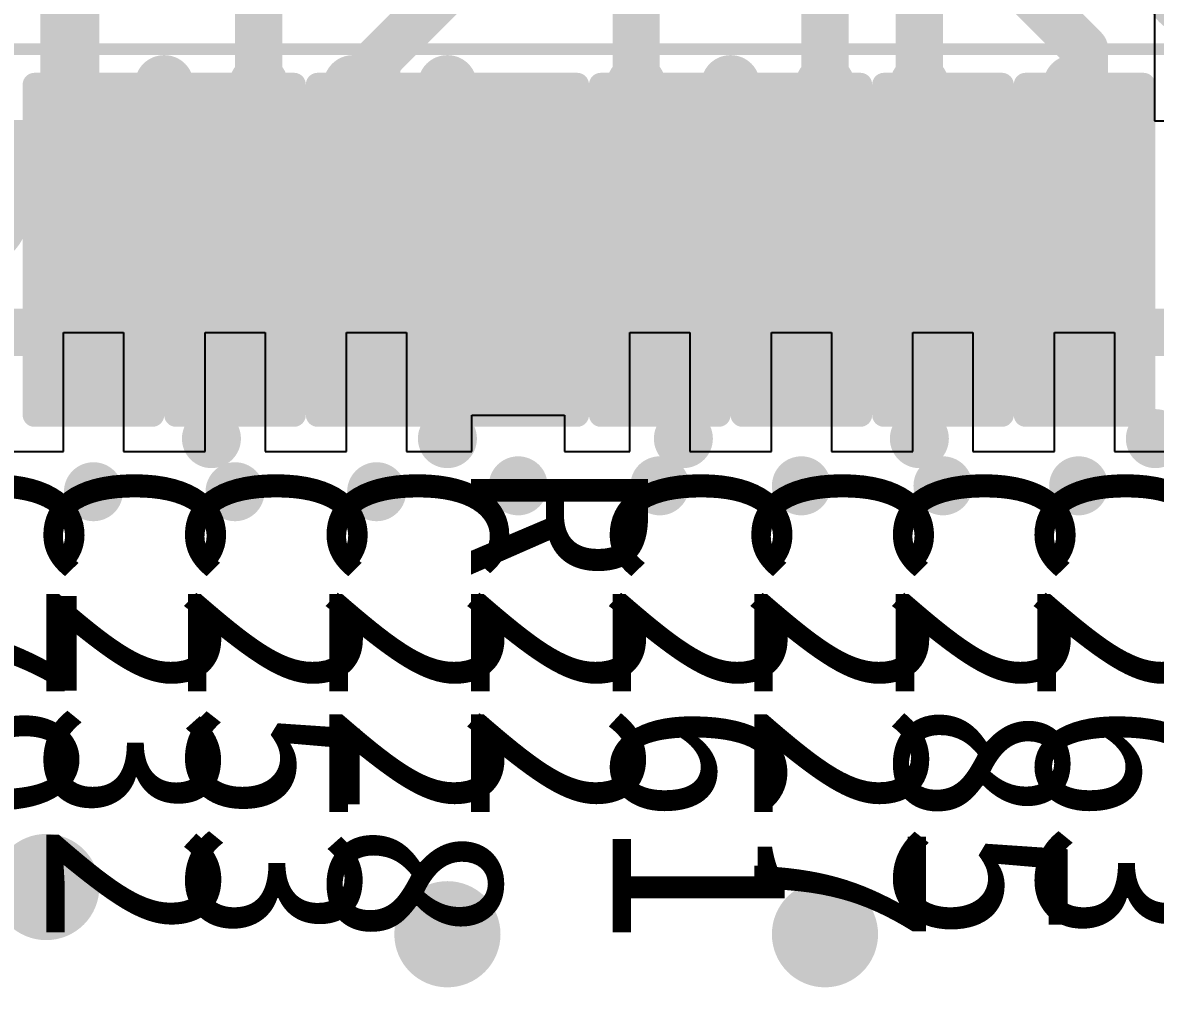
# Model space of a CAD drawing. Header units: millimetres. Extents: x 15 to 120, y 22 to 104.
# Drawn here: x 57.2 to 62, y 48.775 to 52.862 of the extents above; entities that cross this region are included whole.
import ezdxf

# ---------------------------------------------------------------- set-up
doc = ezdxf.new("R2010")
doc.units = ezdxf.units.MM
for name, color, linetype in [('BottomLayer', 5, 'Continuous'), ('Mechanical13', 56, 'Continuous'), ('Mechanical15', 56, 'Continuous'), ('MultiLayer', 9, 'Continuous'), ('TopLayer', 1, 'Continuous'), ('TopOverlay', 2, 'Continuous'), ('TopPaste', 8, 'Continuous'), ('TopSolder', 216, 'Continuous')]:
    doc.layers.add(name, color=color, linetype=linetype)

msp = doc.modelspace()

# ---------------------------------------------------------------- linework, layer by layer
at = {"layer": 'BottomLayer'}
for p, q in [((61.99599996, 53.04600008), (61.99599996, 52.44600128)), ((61.99599996, 52.44600128), (62.57299905999999, 52.44600128))]:
    msp.add_line(p, q, dxfattribs=at)
at = {"layer": 'BottomLayer', "const_width": 0.12499848}
for points in [[(57.93750413999999, 51.09999939999999, 1), (58.06250262, 51.09999939999999, 1)], [(58.93750468, 51.09999939999999, 1), (59.06250316, 51.09999939999999, 1)], [(59.93750267999999, 51.09999939999999, 1), (60.06250116, 51.09999939999999, 1)], [(60.93750322, 51.09999939999999, 1), (61.0625017, 51.09999939999999, 1)], [(61.93750121999999, 51.09999939999999, 1), (62.0624997, 51.09999939999999, 1)]]:
    msp.add_lwpolyline(points, format="xyb", close=True, dxfattribs=at)
at = {"layer": 'Mechanical13', "const_width": 0.0999998}
for points in [[(57.33500852, 52.2150086), (57.6650104, 52.2150086)], [(57.33500852, 51.58500986), (57.33500852, 52.2150086)], [(57.6650104, 51.58500986), (57.6650104, 52.2150086)], [(57.93500732, 52.2150086), (58.26500919999999, 52.2150086)], [(57.93500732, 51.58500986), (57.93500732, 52.2150086)], [(58.26500919999999, 51.58500986), (58.26500919999999, 52.2150086)], [(58.53500612, 52.2150086), (58.865008, 52.2150086)], [(58.53500612, 51.58500986), (58.53500612, 52.2150086)], [(58.865008, 51.58500986), (58.865008, 52.2150086)], [(59.13499984, 52.21503146), (59.46499664, 52.21503146)], [(59.13499984, 51.58500986), (59.13499984, 52.21503146)], [(59.46499664, 51.58500986), (59.46499664, 52.21503146)], [(59.73500626, 52.2150086), (60.06500814, 52.2150086)], [(59.73500626, 51.58500986), (59.73500626, 52.2150086)], [(60.06500814, 51.58500986), (60.06500814, 52.2150086)], [(60.3350076, 52.2150086), (60.66500947999999, 52.2150086)], [(60.3350076, 51.58500986), (60.3350076, 52.2150086)], [(60.66500947999999, 51.58500986), (60.66500947999999, 52.2150086)], [(60.9350064, 52.2150086), (61.26500828, 52.2150086)], [(60.9350064, 51.58500986), (60.9350064, 52.2150086)], [(61.26500828, 51.58500986), (61.26500828, 52.2150086)], [(61.53500774, 52.2150086), (61.86500962, 52.2150086)], [(61.53500774, 51.58500986), (61.53500774, 52.2150086)], [(61.86500962, 51.58500986), (61.86500962, 52.2150086)], [(57.33500852, 51.58500986), (57.6650104, 51.58500986)], [(57.93500732, 51.58500986), (58.26500919999999, 51.58500986)], [(58.53500612, 51.58500986), (58.865008, 51.58500986)], [(59.13499984, 51.58500986), (59.46499664, 51.58500986)], [(59.73500626, 51.58500986), (60.06500814, 51.58500986)], [(60.3350076, 51.58500986), (60.66500947999999, 51.58500986)], [(60.9350064, 51.58500986), (61.26500828, 51.58500986)], [(61.53500774, 51.58500986), (61.86500962, 51.58500986)]]:
    msp.add_lwpolyline(points, dxfattribs=at)
at = {"layer": 'Mechanical13', "const_width": 0.0499999}
for points in [[(57.31000984, 52.2150086, 1), (57.3600072, 52.2150086, 1)], [(57.31000984, 52.2150086, 1), (57.3600072, 52.2150086, 1)], [(57.64001172, 52.2150086, 1), (57.69000908, 52.2150086, 1)], [(57.64001172, 52.2150086, 1), (57.69000908, 52.2150086, 1)], [(57.91000863999999, 52.2150086, 1), (57.960006, 52.2150086, 1)], [(57.91000863999999, 52.2150086, 1), (57.960006, 52.2150086, 1)], [(58.24001052, 52.2150086, 1), (58.29000788, 52.2150086, 1)], [(58.24001052, 52.2150086, 1), (58.29000788, 52.2150086, 1)], [(58.51000744, 52.2150086, 1), (58.56000479999999, 52.2150086, 1)], [(58.51000744, 52.2150086, 1), (58.56000479999999, 52.2150086, 1)], [(58.84000932, 52.2150086, 1), (58.89000668, 52.2150086, 1)], [(58.84000932, 52.2150086, 1), (58.89000668, 52.2150086, 1)], [(59.11000116, 52.21503146, 1), (59.15999851999999, 52.21503146, 1)], [(59.11000116, 52.21503146, 1), (59.15999851999999, 52.21503146, 1)], [(59.43999796, 52.21503146, 1), (59.48999532, 52.21503146, 1)], [(59.43999796, 52.21503146, 1), (59.48999532, 52.21503146, 1)], [(59.71000758, 52.2150086, 1), (59.76000493999999, 52.2150086, 1)], [(59.71000758, 52.2150086, 1), (59.76000493999999, 52.2150086, 1)], [(60.04000945999999, 52.2150086, 1), (60.09000682, 52.2150086, 1)], [(60.04000945999999, 52.2150086, 1), (60.09000682, 52.2150086, 1)], [(60.31000891999999, 52.2150086, 1), (60.36000627999999, 52.2150086, 1)], [(60.31000891999999, 52.2150086, 1), (60.36000627999999, 52.2150086, 1)], [(60.6400108, 52.2150086, 1), (60.69000816, 52.2150086, 1)], [(60.6400108, 52.2150086, 1), (60.69000816, 52.2150086, 1)], [(60.91000772, 52.2150086, 1), (60.96000507999999, 52.2150086, 1)], [(60.91000772, 52.2150086, 1), (60.96000507999999, 52.2150086, 1)], [(61.24000959999999, 52.2150086, 1), (61.29000696, 52.2150086, 1)], [(61.24000959999999, 52.2150086, 1), (61.29000696, 52.2150086, 1)], [(61.51000905999999, 52.2150086, 1), (61.56000641999999, 52.2150086, 1)], [(61.51000905999999, 52.2150086, 1), (61.56000641999999, 52.2150086, 1)], [(61.84001094, 52.2150086, 1), (61.8900083, 52.2150086, 1)], [(61.84001094, 52.2150086, 1), (61.8900083, 52.2150086, 1)], [(57.31000984, 51.58500986, 1), (57.3600072, 51.58500986, 1)], [(57.31000984, 51.58500986, 1), (57.3600072, 51.58500986, 1)], [(57.64001172, 51.58500986, 1), (57.69000908, 51.58500986, 1)], [(57.64001172, 51.58500986, 1), (57.69000908, 51.58500986, 1)], [(57.91000863999999, 51.58500986, 1), (57.960006, 51.58500986, 1)], [(57.91000863999999, 51.58500986, 1), (57.960006, 51.58500986, 1)], [(58.24001052, 51.58500986, 1), (58.29000788, 51.58500986, 1)], [(58.24001052, 51.58500986, 1), (58.29000788, 51.58500986, 1)], [(58.51000744, 51.58500986, 1), (58.56000479999999, 51.58500986, 1)], [(58.51000744, 51.58500986, 1), (58.56000479999999, 51.58500986, 1)], [(58.84000932, 51.58500986, 1), (58.89000668, 51.58500986, 1)], [(58.84000932, 51.58500986, 1), (58.89000668, 51.58500986, 1)], [(59.11000116, 51.58500986, 1), (59.15999851999999, 51.58500986, 1)], [(59.11000116, 51.58500986, 1), (59.15999851999999, 51.58500986, 1)], [(59.43999796, 51.58500986, 1), (59.48999532, 51.58500986, 1)], [(59.43999796, 51.58500986, 1), (59.48999532, 51.58500986, 1)], [(59.71000758, 51.58500986, 1), (59.76000493999999, 51.58500986, 1)], [(59.71000758, 51.58500986, 1), (59.76000493999999, 51.58500986, 1)], [(60.04000945999999, 51.58500986, 1), (60.09000682, 51.58500986, 1)], [(60.04000945999999, 51.58500986, 1), (60.09000682, 51.58500986, 1)], [(60.31000891999999, 51.58500986, 1), (60.36000627999999, 51.58500986, 1)], [(60.31000891999999, 51.58500986, 1), (60.36000627999999, 51.58500986, 1)], [(60.6400108, 51.58500986, 1), (60.69000816, 51.58500986, 1)], [(60.6400108, 51.58500986, 1), (60.69000816, 51.58500986, 1)], [(60.91000772, 51.58500986, 1), (60.96000507999999, 51.58500986, 1)], [(60.91000772, 51.58500986, 1), (60.96000507999999, 51.58500986, 1)], [(61.24000959999999, 51.58500986, 1), (61.29000696, 51.58500986, 1)], [(61.24000959999999, 51.58500986, 1), (61.29000696, 51.58500986, 1)], [(61.51000905999999, 51.58500986, 1), (61.56000641999999, 51.58500986, 1)], [(61.51000905999999, 51.58500986, 1), (61.56000641999999, 51.58500986, 1)], [(61.84001094, 51.58500986, 1), (61.8900083, 51.58500986, 1)], [(61.84001094, 51.58500986, 1), (61.8900083, 51.58500986, 1)]]:
    msp.add_lwpolyline(points, format="xyb", close=True, dxfattribs=at)
at = {"layer": 'Mechanical15'}
for points, const_width in [([(50.75000009999999, 52.75000118), (65.25000158, 52.75000118)], 0.0499999), ([(57.25000996, 52.60000909999999), (57.75000896, 52.60000909999999)], 0.0999998), ([(57.25000996, 51.20000936), (57.25000996, 52.60000909999999)], 0.0999998), ([(57.75000896, 51.20000936), (57.75000896, 52.60000909999999)], 0.0999998), ([(57.85000875999999, 52.60000909999999), (58.35000776, 52.60000909999999)], 0.0999998), ([(57.85000875999999, 51.20000936), (57.85000875999999, 52.60000909999999)], 0.0999998), ([(58.35000776, 51.20000936), (58.35000776, 52.60000909999999)], 0.0999998), ([(58.45000756, 52.60000909999999), (58.95000656, 52.60000909999999)], 0.0999998), ([(58.45000756, 51.20000936), (58.45000756, 52.60000909999999)], 0.0999998), ([(58.95000656, 51.20000936), (58.95000656, 52.60000909999999)], 0.0999998), ([(59.05001144, 52.59999386), (59.54998504, 52.59999386)], 0.0999998), ([(59.05001144, 51.19999666), (59.05001144, 52.59999386)], 0.0999998), ([(59.54998504, 51.19999666), (59.54998504, 52.59999386)], 0.0999998), ([(59.6500077, 52.60000909999999), (60.1500067, 52.60000909999999)], 0.0999998), ([(59.6500077, 51.20000936), (59.6500077, 52.60000909999999)], 0.0999998), ([(60.1500067, 51.20000936), (60.1500067, 52.60000909999999)], 0.0999998), ([(60.25000903999999, 52.60000909999999), (60.75000804, 52.60000909999999)], 0.0999998), ([(60.25000903999999, 51.20000936), (60.25000903999999, 52.60000909999999)], 0.0999998), ([(60.75000804, 51.20000936), (60.75000804, 52.60000909999999)], 0.0999998), ([(60.85000784, 52.60000909999999), (61.35000684, 52.60000909999999)], 0.0999998), ([(60.85000784, 51.20000936), (60.85000784, 52.60000909999999)], 0.0999998), ([(61.35000684, 51.20000936), (61.35000684, 52.60000909999999)], 0.0999998), ([(61.45000918, 52.60000909999999), (61.95000818, 52.60000909999999)], 0.0999998), ([(61.45000918, 51.20000936), (61.45000918, 52.60000909999999)], 0.0999998), ([(61.95000818, 51.20000936), (61.95000818, 52.60000909999999)], 0.0999998), ([(57.50000945999999, 51.73500955999999), (57.50000945999999, 52.0650089)], 0.0999998), ([(58.10000826, 51.73500955999999), (58.10000826, 52.0650089)], 0.0999998), ([(58.70000706, 51.73500955999999), (58.70000706, 52.0650089)], 0.0999998), ([(59.29999823999999, 51.73502225999999), (59.29999823999999, 52.06501906)], 0.0999998), ([(59.9000072, 51.73500955999999), (59.9000072, 52.0650089)], 0.0999998), ([(60.50000854, 51.73500955999999), (60.50000854, 52.0650089)], 0.0999998), ([(61.10000734, 51.73500955999999), (61.10000734, 52.0650089)], 0.0999998), ([(61.70000868, 51.73500955999999), (61.70000868, 52.0650089)], 0.0999998), ([(57.33500852, 51.9000105), (57.6650104, 51.9000105)], 0.0999998), ([(57.93500732, 51.9000105), (58.26500919999999, 51.9000105)], 0.0999998), ([(58.53500612, 51.9000105), (58.865008, 51.9000105)], 0.0999998), ([(59.13499984, 51.90002066), (59.46499664, 51.90002066)], 0.0999998), ([(59.73500626, 51.9000105), (60.06500814, 51.9000105)], 0.0999998), ([(60.3350076, 51.9000105), (60.66500947999999, 51.9000105)], 0.0999998), ([(60.9350064, 51.9000105), (61.26500828, 51.9000105)], 0.0999998), ([(61.53500774, 51.9000105), (61.86500962, 51.9000105)], 0.0999998), ([(57.25000996, 51.20000936), (57.75000896, 51.20000936)], 0.0999998), ([(57.85000875999999, 51.20000936), (58.35000776, 51.20000936)], 0.0999998), ([(58.45000756, 51.20000936), (58.95000656, 51.20000936)], 0.0999998), ([(59.05001144, 51.19999666), (59.54998504, 51.19999666)], 0.0999998), ([(59.6500077, 51.20000936), (60.1500067, 51.20000936)], 0.0999998), ([(60.25000903999999, 51.20000936), (60.75000804, 51.20000936)], 0.0999998), ([(60.85000784, 51.20000936), (61.35000684, 51.20000936)], 0.0999998), ([(61.45000918, 51.20000936), (61.95000818, 51.20000936)], 0.0999998)]:
    msp.add_lwpolyline(points, dxfattribs=dict(at, const_width=const_width))
at = {"layer": 'Mechanical15', "const_width": 0.0499999}
for points in [[(57.22501128, 52.60000909999999, 1), (57.27500864, 52.60000909999999, 1)], [(57.22501128, 52.60000909999999, 1), (57.27500864, 52.60000909999999, 1)], [(57.72501028, 52.60000909999999, 1), (57.77500764, 52.60000909999999, 1)], [(57.72501028, 52.60000909999999, 1), (57.77500764, 52.60000909999999, 1)], [(57.82501008, 52.60000909999999, 1), (57.87500744, 52.60000909999999, 1)], [(57.82501008, 52.60000909999999, 1), (57.87500744, 52.60000909999999, 1)], [(58.32500907999999, 52.60000909999999, 1), (58.37500644, 52.60000909999999, 1)], [(58.32500907999999, 52.60000909999999, 1), (58.37500644, 52.60000909999999, 1)], [(58.42500888, 52.60000909999999, 1), (58.47500624, 52.60000909999999, 1)], [(58.42500888, 52.60000909999999, 1), (58.47500624, 52.60000909999999, 1)], [(58.92500788, 52.60000909999999, 1), (58.97500523999999, 52.60000909999999, 1)], [(58.92500788, 52.60000909999999, 1), (58.97500523999999, 52.60000909999999, 1)], [(59.02501276, 52.59999386, 1), (59.07501011999999, 52.59999386, 1)], [(59.02501276, 52.59999386, 1), (59.07501011999999, 52.59999386, 1)], [(59.52498636, 52.59999386, 1), (59.57498372, 52.59999386, 1)], [(59.52498636, 52.59999386, 1), (59.57498372, 52.59999386, 1)], [(59.62500901999999, 52.60000909999999, 1), (59.67500638, 52.60000909999999, 1)], [(59.62500901999999, 52.60000909999999, 1), (59.67500638, 52.60000909999999, 1)], [(60.12500802, 52.60000909999999, 1), (60.17500537999999, 52.60000909999999, 1)], [(60.12500802, 52.60000909999999, 1), (60.17500537999999, 52.60000909999999, 1)], [(60.22501036, 52.60000909999999, 1), (60.27500772, 52.60000909999999, 1)], [(60.22501036, 52.60000909999999, 1), (60.27500772, 52.60000909999999, 1)], [(60.72500935999999, 52.60000909999999, 1), (60.77500671999999, 52.60000909999999, 1)], [(60.72500935999999, 52.60000909999999, 1), (60.77500671999999, 52.60000909999999, 1)], [(60.82500915999999, 52.60000909999999, 1), (60.87500652, 52.60000909999999, 1)], [(60.82500915999999, 52.60000909999999, 1), (60.87500652, 52.60000909999999, 1)], [(61.32500816, 52.60000909999999, 1), (61.37500551999999, 52.60000909999999, 1)], [(61.32500816, 52.60000909999999, 1), (61.37500551999999, 52.60000909999999, 1)], [(61.4250105, 52.60000909999999, 1), (61.47500786, 52.60000909999999, 1)], [(61.4250105, 52.60000909999999, 1), (61.47500786, 52.60000909999999, 1)], [(61.92500949999999, 52.60000909999999, 1), (61.97500685999999, 52.60000909999999, 1)], [(61.92500949999999, 52.60000909999999, 1), (61.97500685999999, 52.60000909999999, 1)], [(57.47501078, 52.0650089, 1), (57.52500814, 52.0650089, 1)], [(58.07500958, 52.0650089, 1), (58.12500694, 52.0650089, 1)], [(58.67500837999999, 52.0650089, 1), (58.72500573999999, 52.0650089, 1)], [(59.27499956, 52.06501906, 1), (59.32499692, 52.06501906, 1)], [(59.87500851999999, 52.0650089, 1), (59.92500587999999, 52.0650089, 1)], [(60.47500986, 52.0650089, 1), (60.52500722, 52.0650089, 1)], [(61.07500865999999, 52.0650089, 1), (61.12500601999999, 52.0650089, 1)], [(61.67500999999999, 52.0650089, 1), (61.72500736, 52.0650089, 1)], [(57.31000984, 51.9000105, 1), (57.3600072, 51.9000105, 1)], [(57.64001172, 51.9000105, 1), (57.69000908, 51.9000105, 1)], [(57.91000863999999, 51.9000105, 1), (57.960006, 51.9000105, 1)], [(58.24001052, 51.9000105, 1), (58.29000788, 51.9000105, 1)], [(58.51000744, 51.9000105, 1), (58.56000479999999, 51.9000105, 1)], [(58.84000932, 51.9000105, 1), (58.89000668, 51.9000105, 1)], [(59.11000116, 51.90002066, 1), (59.15999851999999, 51.90002066, 1)], [(59.43999796, 51.90002066, 1), (59.48999532, 51.90002066, 1)], [(59.71000758, 51.9000105, 1), (59.76000493999999, 51.9000105, 1)], [(60.04000945999999, 51.9000105, 1), (60.09000682, 51.9000105, 1)], [(60.31000891999999, 51.9000105, 1), (60.36000627999999, 51.9000105, 1)], [(60.6400108, 51.9000105, 1), (60.69000816, 51.9000105, 1)], [(60.91000772, 51.9000105, 1), (60.96000507999999, 51.9000105, 1)], [(61.24000959999999, 51.9000105, 1), (61.29000696, 51.9000105, 1)], [(61.51000905999999, 51.9000105, 1), (61.56000641999999, 51.9000105, 1)], [(61.84001094, 51.9000105, 1), (61.8900083, 51.9000105, 1)], [(57.47501078, 51.73500955999999, 1), (57.52500814, 51.73500955999999, 1)], [(58.07500958, 51.73500955999999, 1), (58.12500694, 51.73500955999999, 1)], [(58.67500837999999, 51.73500955999999, 1), (58.72500573999999, 51.73500955999999, 1)], [(59.27499956, 51.73502225999999, 1), (59.32499692, 51.73502225999999, 1)], [(59.87500851999999, 51.73500955999999, 1), (59.92500587999999, 51.73500955999999, 1)], [(60.47500986, 51.73500955999999, 1), (60.52500722, 51.73500955999999, 1)], [(61.07500865999999, 51.73500955999999, 1), (61.12500601999999, 51.73500955999999, 1)], [(61.67500999999999, 51.73500955999999, 1), (61.72500736, 51.73500955999999, 1)], [(57.22501128, 51.20000936, 1), (57.27500864, 51.20000936, 1)], [(57.22501128, 51.20000936, 1), (57.27500864, 51.20000936, 1)], [(57.72501028, 51.20000936, 1), (57.77500764, 51.20000936, 1)], [(57.72501028, 51.20000936, 1), (57.77500764, 51.20000936, 1)], [(57.82501008, 51.20000936, 1), (57.87500744, 51.20000936, 1)], [(57.82501008, 51.20000936, 1), (57.87500744, 51.20000936, 1)], [(58.32500907999999, 51.20000936, 1), (58.37500644, 51.20000936, 1)], [(58.32500907999999, 51.20000936, 1), (58.37500644, 51.20000936, 1)], [(58.42500888, 51.20000936, 1), (58.47500624, 51.20000936, 1)], [(58.42500888, 51.20000936, 1), (58.47500624, 51.20000936, 1)], [(58.92500788, 51.20000936, 1), (58.97500523999999, 51.20000936, 1)], [(58.92500788, 51.20000936, 1), (58.97500523999999, 51.20000936, 1)], [(59.02501276, 51.19999666, 1), (59.07501011999999, 51.19999666, 1)], [(59.02501276, 51.19999666, 1), (59.07501011999999, 51.19999666, 1)], [(59.52498636, 51.19999666, 1), (59.57498372, 51.19999666, 1)], [(59.52498636, 51.19999666, 1), (59.57498372, 51.19999666, 1)], [(59.62500901999999, 51.20000936, 1), (59.67500638, 51.20000936, 1)], [(59.62500901999999, 51.20000936, 1), (59.67500638, 51.20000936, 1)], [(60.12500802, 51.20000936, 1), (60.17500537999999, 51.20000936, 1)], [(60.12500802, 51.20000936, 1), (60.17500537999999, 51.20000936, 1)], [(60.22501036, 51.20000936, 1), (60.27500772, 51.20000936, 1)], [(60.22501036, 51.20000936, 1), (60.27500772, 51.20000936, 1)], [(60.72500935999999, 51.20000936, 1), (60.77500671999999, 51.20000936, 1)], [(60.72500935999999, 51.20000936, 1), (60.77500671999999, 51.20000936, 1)], [(60.82500915999999, 51.20000936, 1), (60.87500652, 51.20000936, 1)], [(60.82500915999999, 51.20000936, 1), (60.87500652, 51.20000936, 1)], [(61.32500816, 51.20000936, 1), (61.37500551999999, 51.20000936, 1)], [(61.32500816, 51.20000936, 1), (61.37500551999999, 51.20000936, 1)], [(61.4250105, 51.20000936, 1), (61.47500786, 51.20000936, 1)], [(61.4250105, 51.20000936, 1), (61.47500786, 51.20000936, 1)], [(61.92500949999999, 51.20000936, 1), (61.97500685999999, 51.20000936, 1)], [(61.92500949999999, 51.20000936, 1), (61.97500685999999, 51.20000936, 1)]]:
    msp.add_lwpolyline(points, format="xyb", close=True, dxfattribs=at)
at = {"layer": 'MultiLayer'}
for points, const_width in [([(62.06250223999999, 53.0250019, 1), (62.28750051999999, 53.0250019, 1)], 0.22499828), ([(57.3375028, 52.60000148, 1), (57.46250128, 52.60000148, 1)], 0.12499848), ([(57.737502, 52.60000148, 1), (57.86250047999999, 52.60000148, 1)], 0.12499848), ([(58.1375012, 52.60000148, 1), (58.26249968, 52.60000148, 1)], 0.12499848), ([(58.5375004, 52.60000148, 1), (58.66249887999999, 52.60000148, 1)], 0.12499848), ([(58.93750214, 52.60000148, 1), (59.06250061999999, 52.60000148, 1)], 0.12499848), ([(59.73750054, 52.60000148, 1), (59.86249901999999, 52.60000148, 1)], 0.12499848), ([(60.13750228, 52.60000148, 1), (60.26250075999999, 52.60000148, 1)], 0.12499848), ([(60.53750148, 52.60000148, 1), (60.66249996, 52.60000148, 1)], 0.12499848), ([(60.93750068, 52.60000148, 1), (61.06249915999999, 52.60000148, 1)], 0.12499848), ([(61.58750191999999, 52.60000148, 1), (61.7125004, 52.60000148, 1)], 0.12499848), ([(57.3375028, 52.19999974, 1), (57.46250128, 52.19999974, 1)], 0.12499848), ([(60.43750168, 52.22500096, 1), (60.56250016, 52.22500096, 1)], 0.12499848), ([(60.93750068, 52.19999974, 1), (61.06249915999999, 52.19999974, 1)], 0.12499848), ([(56.88750116, 52.05000004, 1), (57.11249943999999, 52.05000004, 1)], 0.22499828), ([(57.6375022, 52.09999994, 1), (57.76250068, 52.09999994, 1)], 0.12499848), ([(58.0375014, 52.09999994, 1), (58.16249988, 52.09999994, 1)], 0.12499848), ([(59.23750662, 52.1000101, 1), (59.3625051, 52.1000101, 1)], 0.12499848), ([(59.33750134, 52.09999994, 1), (59.46249982, 52.09999994, 1)], 0.12499848), ([(59.83750034, 52.12500116, 1), (59.96249881999999, 52.12500116, 1)], 0.12499848), ([(61.6125006, 52.12500116, 1), (61.73749908, 52.12500116, 1)], 0.12499848), ([(58.63750274, 52.07500126, 1), (58.76250122, 52.07500126, 1)], 0.12499848), ([(57.43750259999999, 51.67500206, 1), (57.56250108, 51.67500206, 1)], 0.12499848), ([(58.0375014, 51.67500206, 1), (58.16249988, 51.67500206, 1)], 0.12499848), ([(58.63750274, 51.67500206, 1), (58.76250122, 51.67500206, 1)], 0.12499848), ([(59.83750034, 51.67500206, 1), (59.96249881999999, 51.67500206, 1)], 0.12499848), ([(60.43750168, 51.67500206, 1), (60.56250016, 51.67500206, 1)], 0.12499848), ([(61.03750048, 51.67500206, 1), (61.16249895999999, 51.67500206, 1)], 0.12499848), ([(61.63750182, 51.67500206, 1), (61.7625003, 51.67500206, 1)], 0.12499848), ([(57.43750259999999, 51.42500002, 1), (57.56250108, 51.42500002, 1)], 0.12499848), ([(58.0375014, 51.42500002, 1), (58.16249988, 51.42500002, 1)], 0.12499848), ([(58.63750274, 51.42500002, 1), (58.76250122, 51.42500002, 1)], 0.12499848), ([(59.83750034, 51.42500002, 1), (59.96249881999999, 51.42500002, 1)], 0.12499848), ([(60.43750168, 51.42500002, 1), (60.56250016, 51.42500002, 1)], 0.12499848), ([(61.03750048, 51.42500002, 1), (61.16249895999999, 51.42500002, 1)], 0.12499848), ([(61.63750182, 51.42500002, 1), (61.7625003, 51.42500002, 1)], 0.12499848), ([(57.93750413999999, 51.09999939999999, 1), (58.06250262, 51.09999939999999, 1)], 0.12499848), ([(58.93750468, 51.09999939999999, 1), (59.06250316, 51.09999939999999, 1)], 0.12499848), ([(59.93750267999999, 51.09999939999999, 1), (60.06250116, 51.09999939999999, 1)], 0.12499848), ([(60.93750322, 51.09999939999999, 1), (61.0625017, 51.09999939999999, 1)], 0.12499848), ([(61.93750121999999, 51.09999939999999, 1), (62.0624997, 51.09999939999999, 1)], 0.12499848), ([(59.23750154, 50.8999998, 1), (59.36250002, 50.8999998, 1)], 0.12499848), ([(59.83750034, 50.8999998, 1), (59.96249881999999, 50.8999998, 1)], 0.12499848), ([(60.43750168, 50.8999998, 1), (60.56250016, 50.8999998, 1)], 0.12499848), ([(61.03750048, 50.8999998, 1), (61.16249895999999, 50.8999998, 1)], 0.12499848), ([(61.6125006, 50.8999998, 1), (61.73749908, 50.8999998, 1)], 0.12499848), ([(57.43750259999999, 50.87500112, 1), (57.56250108, 50.87500112, 1)], 0.12499848), ([(58.0375014, 50.87500112, 1), (58.16249988, 50.87500112, 1)], 0.12499848), ([(58.63750274, 50.87500112, 1), (58.76250122, 50.87500112, 1)], 0.12499848), ([(57.18750056, 49.20000066, 1), (57.41249884, 49.20000066, 1)], 0.22499828), ([(58.88750224, 49.00000106, 1), (59.11250052, 49.00000106, 1)], 0.22499828), ([(60.48750158, 49.00000106, 1), (60.71249985999999, 49.00000106, 1)], 0.22499828)]:
    msp.add_lwpolyline(points, format="xyb", close=True, dxfattribs=dict(at, const_width=const_width))
at = {"layer": 'TopLayer'}
for p, q in [((57.37300946, 51.04600916), (57.37300946, 51.55000866)), ((57.37300946, 51.55000866), (57.62700946, 51.55000866)), ((57.62700946, 51.55000866), (57.62700946, 51.04600916)), ((57.97300826, 51.04600916), (57.97300826, 51.55000866)), ((57.97300826, 51.55000866), (58.22700826, 51.55000866)), ((58.22700826, 51.55000866), (58.22700826, 51.04600916)), ((58.57300705999999, 51.04600916), (58.57300705999999, 51.55000866)), ((58.57300705999999, 51.55000866), (58.82700706, 51.55000866)), ((58.82700706, 51.55000866), (58.82700706, 51.04600916)), ((59.7730072, 51.04600916), (59.7730072, 51.55000866)), ((59.7730072, 51.55000866), (60.0270072, 51.55000866)), ((60.0270072, 51.55000866), (60.0270072, 51.04600916)), ((60.37300853999999, 51.04600916), (60.37300853999999, 51.55000866)), ((60.37300853999999, 51.55000866), (60.62700854, 51.55000866)), ((60.62700854, 51.55000866), (60.62700854, 51.04600916)), ((60.97300734, 51.04600916), (60.97300734, 51.55000866)), ((60.97300734, 51.55000866), (61.22700734, 51.55000866)), ((61.22700734, 51.55000866), (61.22700734, 51.04600916)), ((61.57300867999999, 51.04600916), (61.57300867999999, 51.55000866)), ((61.57300867999999, 51.55000866), (61.82700868, 51.55000866)), ((61.82700868, 51.55000866), (61.82700868, 51.04600916)), ((59.10400676, 51.04600916), (59.10400676, 51.20000936)), ((59.10400676, 51.20000936), (59.4960075, 51.20000936)), ((59.4960075, 51.20000936), (59.4960075, 51.04600916)), ((57.02700304, 51.04599899999999), (57.30400273999999, 51.04599899999999)), ((57.30400273999999, 51.04599899999999), (57.30400273999999, 51.04600916)), ((57.30400273999999, 51.04600916), (57.37300946, 51.04600916)), ((57.62700946, 51.04600916), (57.97300826, 51.04600916)), ((58.22700826, 51.04600916), (58.57300705999999, 51.04600916)), ((58.82700706, 51.04600916), (59.10400676, 51.04600916)), ((59.4960075, 51.04600916), (59.7730072, 51.04600916)), ((60.0270072, 51.04600916), (60.37300853999999, 51.04600916)), ((60.62700854, 51.04600916), (60.97300734, 51.04600916)), ((61.22700734, 51.04600916), (61.57300867999999, 51.04600916)), ((61.82700868, 51.04600916), (61.89600016, 51.04600916)), ((61.89600016, 51.04600916), (61.89600016, 51.04598884)), ((61.89600016, 51.04598884), (62.17299986, 51.04598884))]:
    msp.add_line(p, q, dxfattribs=at)
for points, const_width in [([(57.3999995, 52.27500086), (57.3999995, 53.40000242)], 0.2499995), ([(58.20000044, 52.29999953999999), (58.20000044, 53.39999988)], 0.1999996), ([(59.80000232, 52.35001467999999), (59.80000232, 53.39999734)], 0.1999996), ([(60.60000072, 52.35000197999999), (60.60000072, 53.39999988)], 0.1999996), ([(61.00000246, 52.25000979999999), (61.00000246, 53.39999734)], 0.1999996), ([(61.40000165999999, 53.04999804), (61.70000868, 52.74999102)], 0.1999996), ([(58.70000198, 52.70000128), (59.00000137999999, 53.00000068)], 0.1999996), ([(61.70000868, 52.25000979999999), (61.70000868, 52.74999102)], 0.1999996), ([(58.70000198, 52.25000979999999), (58.70000198, 52.70000128)], 0.1999996), ([(56.90000303999999, 52.25000979999999), (57.42499056, 52.25000979999999)], 0.3999992), ([(59.80000232, 52.35001467999999), (59.9000072, 52.25000979999999)], 0.1999996), ([(57.3999995, 52.27500086), (57.42499056, 52.25000979999999)], 0.2499995), ([(57.42499056, 52.25000979999999), (57.50000945999999, 52.25000979999999)], 0.2499995), ([(58.12500948, 52.22500857999999), (58.20000044, 52.29999953999999)], 0.1999996), ([(59.29999823999999, 52.10001772), (59.29999823999999, 52.25003266)], 0.2499995), ([(60.50000854, 52.25000979999999), (61.00000246, 52.25000979999999)], 0.2999994), ([(61.00000246, 52.25000979999999), (61.10000734, 52.25000979999999)], 0.2999994), ([(58.10000064, 52.19999974), (58.12500948, 52.22500857999999)], 0.1999996), ([(58.70000198, 52.07500126), (58.70000198, 52.25000979999999)], 0.1999996), ([(58.70000706, 52.17628122), (58.70000706, 52.25000979999999)], 0.1999996), ([(58.70000706, 52.17628122), (58.7506445, 52.12564378)], 0.0999998), ([(59.29999823999999, 52.10001772), (59.30000586, 52.1000101)], 0.2499995), ([(58.7506445, 52.12564378), (59.29999823999999, 51.57629004)], 0.0999998), ([(56.90000303999999, 51.54999849999999), (58.6999969, 51.54999849999999)], 0.1999996), ([(58.6999969, 51.54999849999999), (58.70000706, 51.55000866)], 0.1999996), ([(59.29999823999999, 51.55000866), (59.29999823999999, 51.57629004)], 0.1999996), ([(59.9000072, 51.55000866), (60.50000854, 51.55000866)], 0.1999996), ([(60.50000854, 51.55000866), (61.10000734, 51.55000866)], 0.1999996), ([(61.10000734, 51.55000866), (61.70000868, 51.55000866)], 0.1999996), ([(61.70000868, 51.55000866), (64.37499444, 51.55000866)], 0.1999996)]:
    msp.add_lwpolyline(points, dxfattribs=dict(at, const_width=const_width))
for points, const_width in [([(61.65000877999999, 52.74999102, 1), (61.75000858, 52.74999102, 1)], 0.0999998), ([(61.65000877999999, 52.74999102, 1), (61.75000858, 52.74999102, 1)], 0.0999998), ([(58.65000208, 52.70000128, 1), (58.75000188, 52.70000128, 1)], 0.0999998), ([(58.65000208, 52.70000128, 1), (58.75000188, 52.70000128, 1)], 0.0999998), ([(57.32499076, 52.25000979999999, 1), (57.52499036, 52.25000979999999, 1)], 0.1999996), ([(59.75000241999999, 52.35001467999999, 1), (59.85000221999999, 52.35001467999999, 1)], 0.0999998), ([(59.75000241999999, 52.35001467999999, 1), (59.85000221999999, 52.35001467999999, 1)], 0.0999998), ([(60.55000081999999, 52.35000197999999, 1), (60.65000062, 52.35000197999999, 1)], 0.0999998), ([(57.33750026, 52.27500086, 1), (57.46249873999999, 52.27500086, 1)], 0.12499848), ([(57.33750026, 52.27500086, 1), (57.46249873999999, 52.27500086, 1)], 0.12499848), ([(57.36249132, 52.25000979999999, 1), (57.4874898, 52.25000979999999, 1)], 0.12499848), ([(57.36249132, 52.25000979999999, 1), (57.4874898, 52.25000979999999, 1)], 0.12499848), ([(57.43751022, 52.25000979999999, 1), (57.5625087, 52.25000979999999, 1)], 0.12499848), ([(58.15000053999999, 52.29999953999999, 1), (58.25000034, 52.29999953999999, 1)], 0.0999998), ([(58.15000053999999, 52.29999953999999, 1), (58.25000034, 52.29999953999999, 1)], 0.0999998), ([(59.237499, 52.25003266, 1), (59.36249747999999, 52.25003266, 1)], 0.12499848), ([(60.42500996, 52.25000979999999, 1), (60.57500712, 52.25000979999999, 1)], 0.1499997), ([(60.92500388, 52.25000979999999, 1), (61.07500104, 52.25000979999999, 1)], 0.1499997), ([(60.92500388, 52.25000979999999, 1), (61.07500104, 52.25000979999999, 1)], 0.1499997), ([(61.02500876, 52.25000979999999, 1), (61.17500592, 52.25000979999999, 1)], 0.1499997), ([(58.07500958, 52.22500857999999, 1), (58.17500938, 52.22500857999999, 1)], 0.0999998), ([(58.07500958, 52.22500857999999, 1), (58.17500938, 52.22500857999999, 1)], 0.0999998), ([(58.65000208, 52.25000979999999, 1), (58.75000188, 52.25000979999999, 1)], 0.0999998), ([(58.65000208, 52.25000979999999, 1), (58.75000188, 52.25000979999999, 1)], 0.0999998), ([(58.65000715999999, 52.25000979999999, 1), (58.75000695999999, 52.25000979999999, 1)], 0.0999998), ([(59.85000729999999, 52.25000979999999, 1), (59.95000709999999, 52.25000979999999, 1)], 0.0999998), ([(60.43750168, 52.22500096, 1), (60.56250016, 52.22500096, 1)], 0.12499848), ([(60.95000255999999, 52.25000979999999, 1), (61.05000235999999, 52.25000979999999, 1)], 0.0999998), ([(61.65000877999999, 52.25000979999999, 1), (61.75000858, 52.25000979999999, 1)], 0.0999998), ([(58.05000073999999, 52.19999974, 1), (58.15000053999999, 52.19999974, 1)], 0.0999998), ([(58.65000715999999, 52.17628122, 1), (58.75000695999999, 52.17628122, 1)], 0.0999998), ([(58.0375014, 52.09999994, 1), (58.16249988, 52.09999994, 1)], 0.12499848), ([(58.67500837999999, 52.17628122, 1), (58.72500573999999, 52.17628122, 1)], 0.0499999), ([(59.237499, 52.10001772, 1), (59.36249747999999, 52.10001772, 1)], 0.12499848), ([(59.237499, 52.10001772, 1), (59.36249747999999, 52.10001772, 1)], 0.12499848), ([(59.23750662, 52.1000101, 1), (59.3625051, 52.1000101, 1)], 0.12499848), ([(59.23750662, 52.1000101, 1), (59.3625051, 52.1000101, 1)], 0.12499848), ([(59.83750034, 52.12500116, 1), (59.96249881999999, 52.12500116, 1)], 0.12499848), ([(61.6125006, 52.12500116, 1), (61.73749908, 52.12500116, 1)], 0.12499848), ([(58.63750274, 52.07500126, 1), (58.76250122, 52.07500126, 1)], 0.12499848), ([(58.65000208, 52.07500126, 1), (58.75000188, 52.07500126, 1)], 0.0999998), ([(58.72564582, 52.12564378, 1), (58.77564318, 52.12564378, 1)], 0.0499999), ([(58.72564582, 52.12564378, 1), (58.77564318, 52.12564378, 1)], 0.0499999), ([(57.43750259999999, 51.67500206, 1), (57.56250108, 51.67500206, 1)], 0.12499848), ([(58.0375014, 51.67500206, 1), (58.16249988, 51.67500206, 1)], 0.12499848), ([(58.63750274, 51.67500206, 1), (58.76250122, 51.67500206, 1)], 0.12499848), ([(59.83750034, 51.67500206, 1), (59.96249881999999, 51.67500206, 1)], 0.12499848), ([(60.43750168, 51.67500206, 1), (60.56250016, 51.67500206, 1)], 0.12499848), ([(61.03750048, 51.67500206, 1), (61.16249895999999, 51.67500206, 1)], 0.12499848), ([(61.63750182, 51.67500206, 1), (61.7625003, 51.67500206, 1)], 0.12499848), ([(58.649997, 51.54999849999999, 1), (58.7499968, 51.54999849999999, 1)], 0.0999998), ([(58.649997, 51.54999849999999, 1), (58.7499968, 51.54999849999999, 1)], 0.0999998), ([(58.65000715999999, 51.55000866, 1), (58.75000695999999, 51.55000866, 1)], 0.0999998), ([(59.24999834, 51.57629004, 1), (59.34999814, 51.57629004, 1)], 0.0999998), ([(59.24999834, 51.55000866, 1), (59.34999814, 51.55000866, 1)], 0.0999998), ([(59.85000729999999, 51.55000866, 1), (59.95000709999999, 51.55000866, 1)], 0.0999998), ([(60.45000864, 51.55000866, 1), (60.55000844, 51.55000866, 1)], 0.0999998), ([(60.45000864, 51.55000866, 1), (60.55000844, 51.55000866, 1)], 0.0999998), ([(61.05000743999999, 51.55000866, 1), (61.15000723999999, 51.55000866, 1)], 0.0999998), ([(61.05000743999999, 51.55000866, 1), (61.15000723999999, 51.55000866, 1)], 0.0999998), ([(61.65000877999999, 51.55000866, 1), (61.75000858, 51.55000866, 1)], 0.0999998), ([(61.65000877999999, 51.55000866, 1), (61.75000858, 51.55000866, 1)], 0.0999998), ([(59.27499956, 51.57629004, 1), (59.32499692, 51.57629004, 1)], 0.0499999), ([(57.43750259999999, 51.42500002, 1), (57.56250108, 51.42500002, 1)], 0.12499848), ([(58.0375014, 51.42500002, 1), (58.16249988, 51.42500002, 1)], 0.12499848), ([(58.63750274, 51.42500002, 1), (58.76250122, 51.42500002, 1)], 0.12499848), ([(59.83750034, 51.42500002, 1), (59.96249881999999, 51.42500002, 1)], 0.12499848), ([(60.43750168, 51.42500002, 1), (60.56250016, 51.42500002, 1)], 0.12499848), ([(61.03750048, 51.42500002, 1), (61.16249895999999, 51.42500002, 1)], 0.12499848), ([(61.63750182, 51.42500002, 1), (61.7625003, 51.42500002, 1)], 0.12499848), ([(59.23750154, 50.8999998, 1), (59.36250002, 50.8999998, 1)], 0.12499848), ([(59.83750034, 50.8999998, 1), (59.96249881999999, 50.8999998, 1)], 0.12499848), ([(60.43750168, 50.8999998, 1), (60.56250016, 50.8999998, 1)], 0.12499848), ([(61.03750048, 50.8999998, 1), (61.16249895999999, 50.8999998, 1)], 0.12499848), ([(61.6125006, 50.8999998, 1), (61.73749908, 50.8999998, 1)], 0.12499848), ([(57.43750259999999, 50.87500112, 1), (57.56250108, 50.87500112, 1)], 0.12499848), ([(58.0375014, 50.87500112, 1), (58.16249988, 50.87500112, 1)], 0.12499848), ([(58.63750274, 50.87500112, 1), (58.76250122, 50.87500112, 1)], 0.12499848)]:
    msp.add_lwpolyline(points, format="xyb", close=True, dxfattribs=dict(at, const_width=const_width))
for points in [[(57.35000976, 52.0000103), (57.65000916, 52.0000103), (57.35000976, 52.50000929999999), (57.65000916, 52.50000929999999)], [(57.95000855999999, 52.0000103), (58.25000796, 52.0000103), (57.95000855999999, 52.50000929999999), (58.25000796, 52.50000929999999)], [(58.55000736, 52.0000103), (58.85000676, 52.0000103), (58.55000736, 52.50000929999999), (58.85000676, 52.50000929999999)], [(59.14999854, 52.00003315999999), (59.44999794, 52.00003315999999), (59.14999854, 52.50003216), (59.44999794, 52.50003216)], [(59.7500075, 52.0000103), (60.0500069, 52.0000103), (59.7500075, 52.50000929999999), (60.0500069, 52.50000929999999)], [(60.35000883999999, 52.0000103), (60.65000824, 52.0000103), (60.35000883999999, 52.50000929999999), (60.65000824, 52.50000929999999)], [(60.95000764, 52.0000103), (61.25000704, 52.0000103), (60.95000764, 52.50000929999999), (61.25000704, 52.50000929999999)], [(61.55000897999999, 52.0000103), (61.85000838, 52.0000103), (61.55000897999999, 52.50000929999999), (61.85000838, 52.50000929999999)], [(57.35000976, 51.30000915999999), (57.65000916, 51.30000915999999), (57.35000976, 51.80000816), (57.65000916, 51.80000816)], [(57.95000855999999, 51.30000915999999), (58.25000796, 51.30000915999999), (57.95000855999999, 51.80000816), (58.25000796, 51.80000816)], [(58.55000736, 51.30000915999999), (58.85000676, 51.30000915999999), (58.55000736, 51.80000816), (58.85000676, 51.80000816)], [(59.14999854, 51.30000915999999), (59.44999794, 51.30000915999999), (59.14999854, 51.80000816), (59.44999794, 51.80000816)], [(59.7500075, 51.30000915999999), (60.0500069, 51.30000915999999), (59.7500075, 51.80000816), (60.0500069, 51.80000816)], [(60.35000883999999, 51.30000915999999), (60.65000824, 51.30000915999999), (60.35000883999999, 51.80000816), (60.65000824, 51.80000816)], [(60.95000764, 51.30000915999999), (61.25000704, 51.30000915999999), (60.95000764, 51.80000816), (61.25000704, 51.80000816)], [(61.55000897999999, 51.30000915999999), (61.85000838, 51.30000915999999), (61.55000897999999, 51.80000816), (61.85000838, 51.80000816)]]:
    msp.add_solid(points, dxfattribs=at)
at = {"layer": 'TopPaste'}
for points in [[(57.35000976, 52.0000103), (57.65000916, 52.0000103), (57.35000976, 52.50000929999999), (57.65000916, 52.50000929999999)], [(57.35000976, 52.0000103), (57.65000916, 52.0000103), (57.35000976, 52.50000929999999), (57.65000916, 52.50000929999999)], [(57.95000855999999, 52.0000103), (58.25000796, 52.0000103), (57.95000855999999, 52.50000929999999), (58.25000796, 52.50000929999999)], [(57.95000855999999, 52.0000103), (58.25000796, 52.0000103), (57.95000855999999, 52.50000929999999), (58.25000796, 52.50000929999999)], [(58.55000736, 52.0000103), (58.85000676, 52.0000103), (58.55000736, 52.50000929999999), (58.85000676, 52.50000929999999)], [(58.55000736, 52.0000103), (58.85000676, 52.0000103), (58.55000736, 52.50000929999999), (58.85000676, 52.50000929999999)], [(59.14999854, 52.00003315999999), (59.44999794, 52.00003315999999), (59.14999854, 52.50003216), (59.44999794, 52.50003216)], [(59.14999854, 52.00003315999999), (59.44999794, 52.00003315999999), (59.14999854, 52.50003216), (59.44999794, 52.50003216)], [(59.7500075, 52.0000103), (60.0500069, 52.0000103), (59.7500075, 52.50000929999999), (60.0500069, 52.50000929999999)], [(59.7500075, 52.0000103), (60.0500069, 52.0000103), (59.7500075, 52.50000929999999), (60.0500069, 52.50000929999999)], [(60.35000883999999, 52.0000103), (60.65000824, 52.0000103), (60.35000883999999, 52.50000929999999), (60.65000824, 52.50000929999999)], [(60.35000883999999, 52.0000103), (60.65000824, 52.0000103), (60.35000883999999, 52.50000929999999), (60.65000824, 52.50000929999999)], [(60.95000764, 52.0000103), (61.25000704, 52.0000103), (60.95000764, 52.50000929999999), (61.25000704, 52.50000929999999)], [(60.95000764, 52.0000103), (61.25000704, 52.0000103), (60.95000764, 52.50000929999999), (61.25000704, 52.50000929999999)], [(61.55000897999999, 52.0000103), (61.85000838, 52.0000103), (61.55000897999999, 52.50000929999999), (61.85000838, 52.50000929999999)], [(61.55000897999999, 52.0000103), (61.85000838, 52.0000103), (61.55000897999999, 52.50000929999999), (61.85000838, 52.50000929999999)], [(57.35000976, 51.30000915999999), (57.65000916, 51.30000915999999), (57.35000976, 51.80000816), (57.65000916, 51.80000816)], [(57.35000976, 51.30000915999999), (57.65000916, 51.30000915999999), (57.35000976, 51.80000816), (57.65000916, 51.80000816)], [(57.95000855999999, 51.30000915999999), (58.25000796, 51.30000915999999), (57.95000855999999, 51.80000816), (58.25000796, 51.80000816)], [(57.95000855999999, 51.30000915999999), (58.25000796, 51.30000915999999), (57.95000855999999, 51.80000816), (58.25000796, 51.80000816)], [(58.55000736, 51.30000915999999), (58.85000676, 51.30000915999999), (58.55000736, 51.80000816), (58.85000676, 51.80000816)], [(58.55000736, 51.30000915999999), (58.85000676, 51.30000915999999), (58.55000736, 51.80000816), (58.85000676, 51.80000816)], [(59.14999854, 51.30000915999999), (59.44999794, 51.30000915999999), (59.14999854, 51.80000816), (59.44999794, 51.80000816)], [(59.14999854, 51.30000915999999), (59.44999794, 51.30000915999999), (59.14999854, 51.80000816), (59.44999794, 51.80000816)], [(59.7500075, 51.30000915999999), (60.0500069, 51.30000915999999), (59.7500075, 51.80000816), (60.0500069, 51.80000816)], [(59.7500075, 51.30000915999999), (60.0500069, 51.30000915999999), (59.7500075, 51.80000816), (60.0500069, 51.80000816)], [(60.35000883999999, 51.30000915999999), (60.65000824, 51.30000915999999), (60.35000883999999, 51.80000816), (60.65000824, 51.80000816)], [(60.35000883999999, 51.30000915999999), (60.65000824, 51.30000915999999), (60.35000883999999, 51.80000816), (60.65000824, 51.80000816)], [(60.95000764, 51.30000915999999), (61.25000704, 51.30000915999999), (60.95000764, 51.80000816), (61.25000704, 51.80000816)], [(60.95000764, 51.30000915999999), (61.25000704, 51.30000915999999), (60.95000764, 51.80000816), (61.25000704, 51.80000816)], [(61.55000897999999, 51.30000915999999), (61.85000838, 51.30000915999999), (61.55000897999999, 51.80000816), (61.85000838, 51.80000816)], [(61.55000897999999, 51.30000915999999), (61.85000838, 51.30000915999999), (61.55000897999999, 51.80000816), (61.85000838, 51.80000816)]]:
    msp.add_solid(points, dxfattribs=at)
at = {"layer": 'TopSolder'}
for points in [[(57.30000986, 51.9500104), (57.70000906, 51.9500104), (57.30000986, 52.5500092), (57.70000906, 52.5500092)], [(57.30000986, 51.9500104), (57.70000906, 51.9500104), (57.30000986, 52.5500092), (57.70000906, 52.5500092)], [(57.90000866, 51.9500104), (58.30000785999999, 51.9500104), (57.90000866, 52.5500092), (58.30000785999999, 52.5500092)], [(57.90000866, 51.9500104), (58.30000785999999, 51.9500104), (57.90000866, 52.5500092), (58.30000785999999, 52.5500092)], [(58.50000746, 51.9500104), (58.90000666, 51.9500104), (58.50000746, 52.5500092), (58.90000666, 52.5500092)], [(58.50000746, 51.9500104), (58.90000666, 51.9500104), (58.50000746, 52.5500092), (58.90000666, 52.5500092)], [(59.09999864, 51.95003326), (59.49999784, 51.95003326), (59.09999864, 52.55003206), (59.49999784, 52.55003206)], [(59.09999864, 51.95003326), (59.49999784, 51.95003326), (59.09999864, 52.55003206), (59.49999784, 52.55003206)], [(59.7000076, 51.9500104), (60.1000068, 51.9500104), (59.7000076, 52.5500092), (60.1000068, 52.5500092)], [(59.7000076, 51.9500104), (60.1000068, 51.9500104), (59.7000076, 52.5500092), (60.1000068, 52.5500092)], [(60.30000894, 51.9500104), (60.70000813999999, 51.9500104), (60.30000894, 52.5500092), (60.70000813999999, 52.5500092)], [(60.30000894, 51.9500104), (60.70000813999999, 51.9500104), (60.30000894, 52.5500092), (60.70000813999999, 52.5500092)], [(60.90000774, 51.9500104), (61.30000694, 51.9500104), (60.90000774, 52.5500092), (61.30000694, 52.5500092)], [(60.90000774, 51.9500104), (61.30000694, 51.9500104), (60.90000774, 52.5500092), (61.30000694, 52.5500092)], [(61.50000908, 51.9500104), (61.90000827999999, 51.9500104), (61.50000908, 52.5500092), (61.90000827999999, 52.5500092)], [(61.50000908, 51.9500104), (61.90000827999999, 51.9500104), (61.50000908, 52.5500092), (61.90000827999999, 52.5500092)], [(57.30000986, 51.25000926), (57.70000906, 51.25000926), (57.30000986, 51.85000806), (57.70000906, 51.85000806)], [(57.30000986, 51.25000926), (57.70000906, 51.25000926), (57.30000986, 51.85000806), (57.70000906, 51.85000806)], [(57.90000866, 51.25000926), (58.30000785999999, 51.25000926), (57.90000866, 51.85000806), (58.30000785999999, 51.85000806)], [(57.90000866, 51.25000926), (58.30000785999999, 51.25000926), (57.90000866, 51.85000806), (58.30000785999999, 51.85000806)], [(58.50000746, 51.25000926), (58.90000666, 51.25000926), (58.50000746, 51.85000806), (58.90000666, 51.85000806)], [(58.50000746, 51.25000926), (58.90000666, 51.25000926), (58.50000746, 51.85000806), (58.90000666, 51.85000806)], [(59.09999864, 51.25000926), (59.49999784, 51.25000926), (59.09999864, 51.85000806), (59.49999784, 51.85000806)], [(59.09999864, 51.25000926), (59.49999784, 51.25000926), (59.09999864, 51.85000806), (59.49999784, 51.85000806)], [(59.7000076, 51.25000926), (60.1000068, 51.25000926), (59.7000076, 51.85000806), (60.1000068, 51.85000806)], [(59.7000076, 51.25000926), (60.1000068, 51.25000926), (59.7000076, 51.85000806), (60.1000068, 51.85000806)], [(60.30000894, 51.25000926), (60.70000813999999, 51.25000926), (60.30000894, 51.85000806), (60.70000813999999, 51.85000806)], [(60.30000894, 51.25000926), (60.70000813999999, 51.25000926), (60.30000894, 51.85000806), (60.70000813999999, 51.85000806)], [(60.90000774, 51.25000926), (61.30000694, 51.25000926), (60.90000774, 51.85000806), (61.30000694, 51.85000806)], [(60.90000774, 51.25000926), (61.30000694, 51.25000926), (60.90000774, 51.85000806), (61.30000694, 51.85000806)], [(61.50000908, 51.25000926), (61.90000827999999, 51.25000926), (61.50000908, 51.85000806), (61.90000827999999, 51.85000806)], [(61.50000908, 51.25000926), (61.90000827999999, 51.25000926), (61.50000908, 51.85000806), (61.90000827999999, 51.85000806)]]:
    msp.add_solid(points, dxfattribs=at)

# ---------------------------------------------------------------- texts
at = {"layer": 'TopOverlay'}
for s, p in [('C79', (56.7000009, 50.9999996)), ('C232', (57.29999969999999, 50.9999996)), ('C253', (57.90000104, 50.9999996)), ('C228', (58.49999983999999, 50.9999996)), ('R22', (59.10000118, 50.9999996)), ('C261', (59.69999997999999, 50.9999996)), ('C227', (60.30000132, 50.9999996)), ('C285', (60.90000011999999, 50.9999996)), ('C263', (61.50000146, 50.9999996))]:
    msp.add_text(s, height=0.75000104, rotation=270, dxfattribs=at).set_placement(p)

doc.saveas('drawing.dxf')
